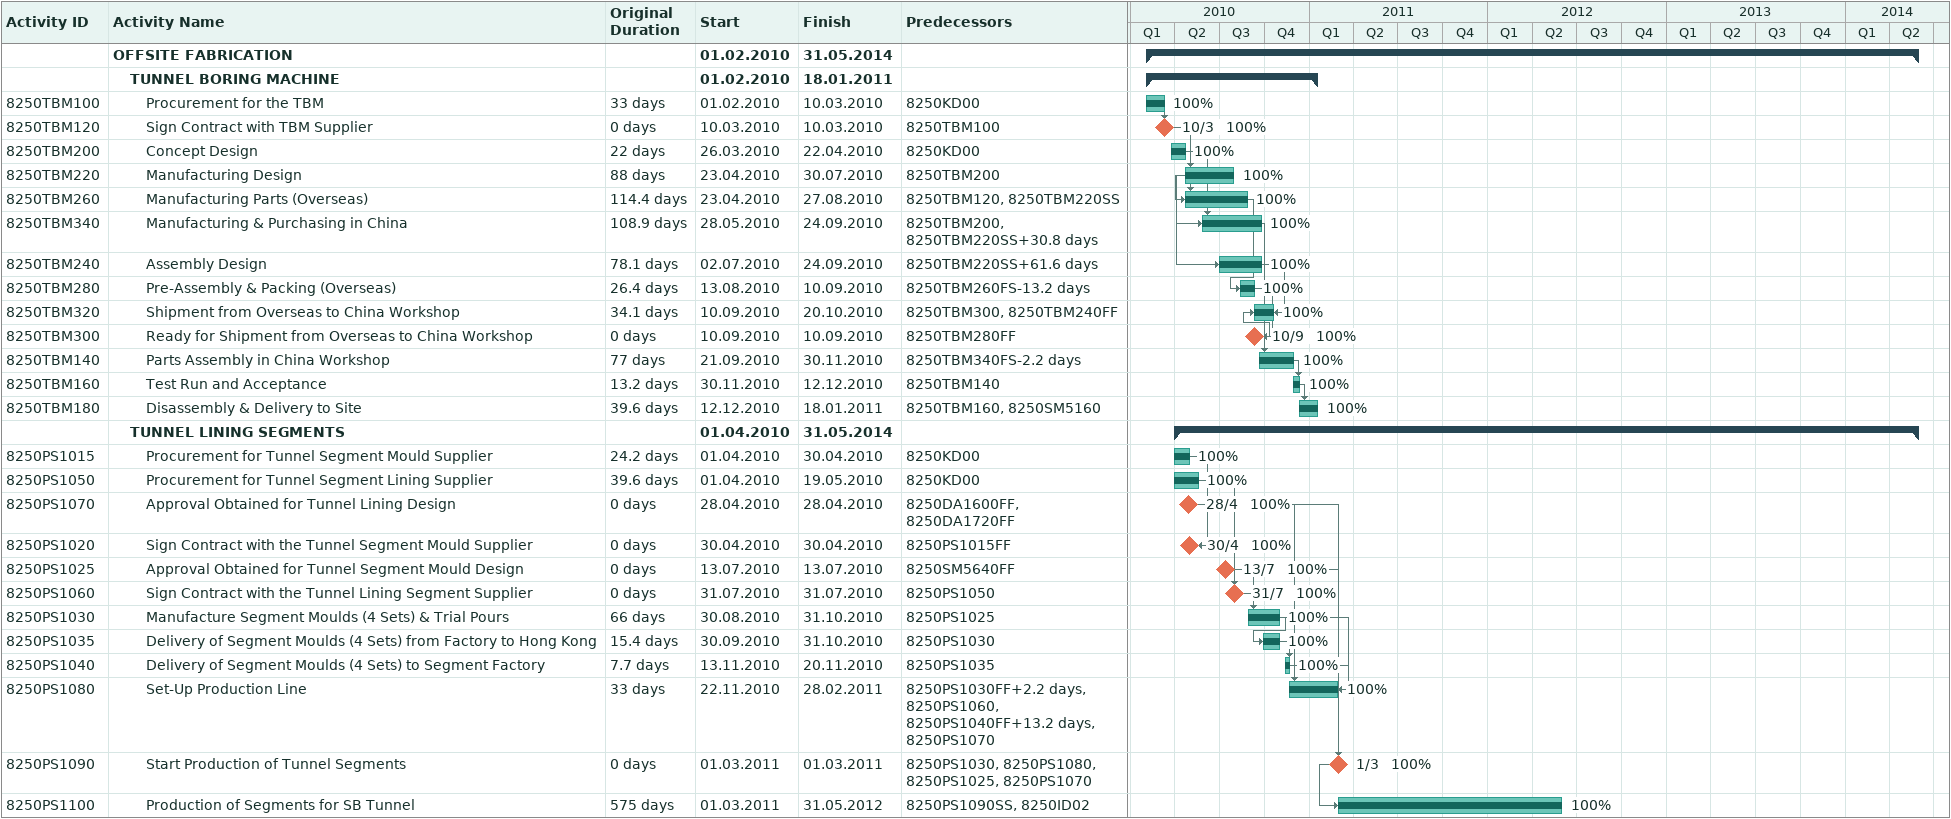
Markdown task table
| ID | Level | Task | Original duration | Start | Finish | Predecessors | % complete |
|---|---|---|---|---|---|---|---|
|  | 1 | **OFFSITE FABRICATION** |  | 2010-02-01 | 2014-05-31 |  |  |
|  | 2 | **TUNNEL BORING MACHINE** |  | 2010-02-01 | 2011-01-18 |  |  |
| 8250TBM100 | 3 | Procurement for the TBM | 33d | 2010-02-01 | 2010-03-10 | 8250KD00 | 100 |
| 8250TBM120 | 3 | Sign Contract with TBM Supplier | 0d | 2010-03-10 | 2010-03-10 | 8250TBM100 | 100 |
| 8250TBM200 | 3 | Concept Design | 22d | 2010-03-26 | 2010-04-22 | 8250KD00 | 100 |
| 8250TBM220 | 3 | Manufacturing Design | 88d | 2010-04-23 | 2010-07-30 | 8250TBM200 | 100 |
| 8250TBM260 | 3 | Manufacturing Parts (Overseas) | 114.4d | 2010-04-23 | 2010-08-27 | 8250TBM120, 8250TBM220SS | 100 |
| 8250TBM340 | 3 | Manufacturing & Purchasing in China | 108.9d | 2010-05-28 | 2010-09-24 | 8250TBM200, 8250TBM220SS+30.8d | 100 |
| 8250TBM240 | 3 | Assembly Design | 78.1d | 2010-07-02 | 2010-09-24 | 8250TBM220SS+61.6d | 100 |
| 8250TBM280 | 3 | Pre-Assembly & Packing (Overseas) | 26.4d | 2010-08-13 | 2010-09-10 | 8250TBM260FS-13.2d | 100 |
| 8250TBM320 | 3 | Shipment from Overseas to China Workshop | 34.1d | 2010-09-10 | 2010-10-20 | 8250TBM300, 8250TBM240FF | 100 |
| 8250TBM300 | 3 | Ready for Shipment from Overseas to China Workshop | 0d | 2010-09-10 | 2010-09-10 | 8250TBM280FF | 100 |
| 8250TBM140 | 3 | Parts Assembly in China Workshop | 77d | 2010-09-21 | 2010-11-30 | 8250TBM340FS-2.2d | 100 |
| 8250TBM160 | 3 | Test Run and Acceptance | 13.2d | 2010-11-30 | 2010-12-12 | 8250TBM140 | 100 |
| 8250TBM180 | 3 | Disassembly & Delivery to Site | 39.6d | 2010-12-12 | 2011-01-18 | 8250TBM160, 8250SM5160 | 100 |
|  | 2 | **TUNNEL LINING SEGMENTS** |  | 2010-04-01 | 2014-05-31 |  |  |
| 8250PS1015 | 3 | Procurement for Tunnel Segment Mould Supplier | 24.2d | 2010-04-01 | 2010-04-30 | 8250KD00 | 100 |
| 8250PS1050 | 3 | Procurement for Tunnel Segment Lining Supplier | 39.6d | 2010-04-01 | 2010-05-19 | 8250KD00 | 100 |
| 8250PS1070 | 3 | Approval Obtained for Tunnel Lining Design | 0d | 2010-04-28 | 2010-04-28 | 8250DA1600FF, 8250DA1720FF | 100 |
| 8250PS1020 | 3 | Sign Contract with the Tunnel Segment Mould Supplier | 0d | 2010-04-30 | 2010-04-30 | 8250PS1015FF | 100 |
| 8250PS1025 | 3 | Approval Obtained for Tunnel Segment Mould Design | 0d | 2010-07-13 | 2010-07-13 | 8250SM5640FF | 100 |
| 8250PS1060 | 3 | Sign Contract with the Tunnel Lining Segment Supplier | 0d | 2010-07-31 | 2010-07-31 | 8250PS1050 | 100 |
| 8250PS1030 | 3 | Manufacture Segment Moulds (4 Sets) & Trial Pours | 66d | 2010-08-30 | 2010-10-31 | 8250PS1025 | 100 |
| 8250PS1035 | 3 | Delivery of Segment Moulds (4 Sets) from Factory to Hong Kong | 15.4d | 2010-09-30 | 2010-10-31 | 8250PS1030 | 100 |
| 8250PS1040 | 3 | Delivery of Segment Moulds (4 Sets) to Segment Factory | 7.7d | 2010-11-13 | 2010-11-20 | 8250PS1035 | 100 |
| 8250PS1080 | 3 | Set-Up Production Line | 33d | 2010-11-22 | 2011-02-28 | 8250PS1030FF+2.2d, 8250PS1060, 8250PS1040FF+13.2d, 8250PS1070 | 100 |
| 8250PS1090 | 3 | Start Production of Tunnel Segments | 0d | 2011-03-01 | 2011-03-01 | 8250PS1030, 8250PS1080, 8250PS1025, 8250PS1070 | 100 |
| 8250PS1100 | 3 | Production of Segments for SB Tunnel | 575d | 2011-03-01 | 2012-05-31 | 8250PS1090SS, 8250ID02 | 100 |
